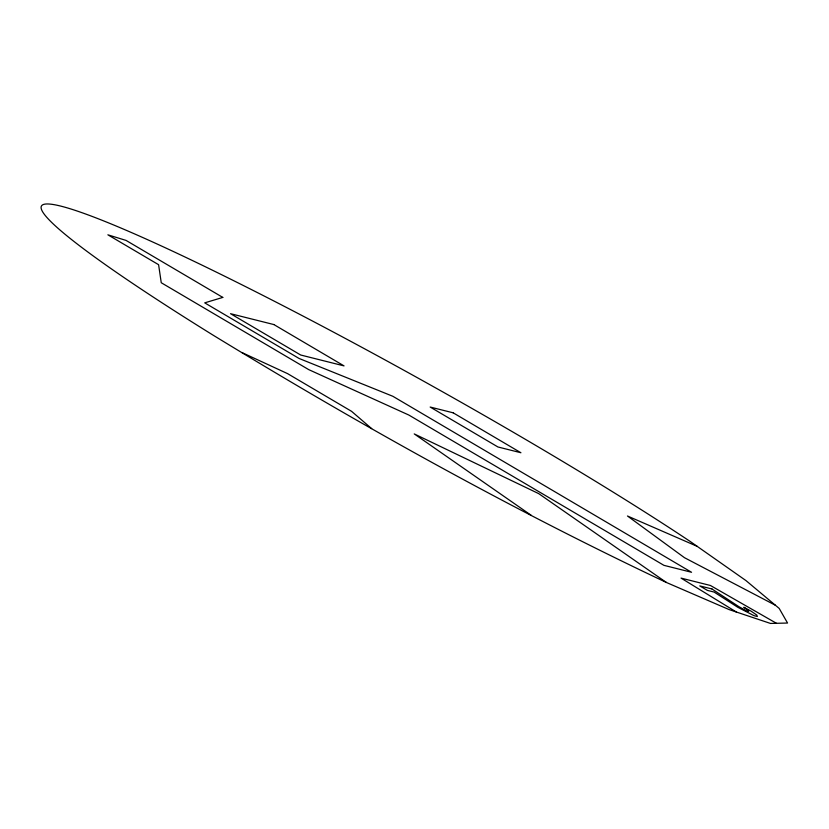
<?xml version="1.0" encoding="UTF-8"?>
<svg xmlns="http://www.w3.org/2000/svg" width="829" height="829" viewBox="0 0 829 829"><rect width="100%" height="100%" fill="white"/><g stroke="black" fill="none" stroke-linecap="round" stroke-linejoin="round"><path stroke-width="1.24" d="M666.392 582.476L729.157 609.605L770.483 623.439L787.55 623.035L779.198 608.424L745.986 580.601L690.184 541.451A427.381 33.533 29.2 0 0 128.785 231.395A427.381 33.533 29.2 0 0 213.405 335.351C360.232 425.028 510.768 508.965 666.392 582.476L538.746 493.649L414.241 433.909L531.275 515.358M697.158 546.342L627.47 516.001L684.516 557.72L775.416 605.263M242.078 352.626L287.559 373.62L351.569 411.329L371.661 428.614M776.462 623.304L710.422 585.481L681.034 578.103L736.421 612.04M222.794 297.414L204.701 302.854L299.051 358.449L392.863 396.293L691.552 572.279L663.936 565.347L408.863 415.06L308.699 369.61L161.251 282.73L158.598 264.7L107.874 234.814L126.07 240.42L222.794 297.414M273.881 324.564L230.524 313.683L300.699 355.019L344.056 365.9L273.881 324.564M453.131 412.801L430.168 407.039L497.96 446.986L520.923 452.748L453.131 412.801M711.966 588.963L699.769 585.906L707.355 590.372L714.101 592.061L737.655 607.201L754.007 615.667L757.374 616.517L756.794 615.066L751.157 611.18L743.82 607.284A19.16 1.503 29.2 0 1 746.318 610.766L738.815 606.621L711.966 588.963"/></g></svg>
